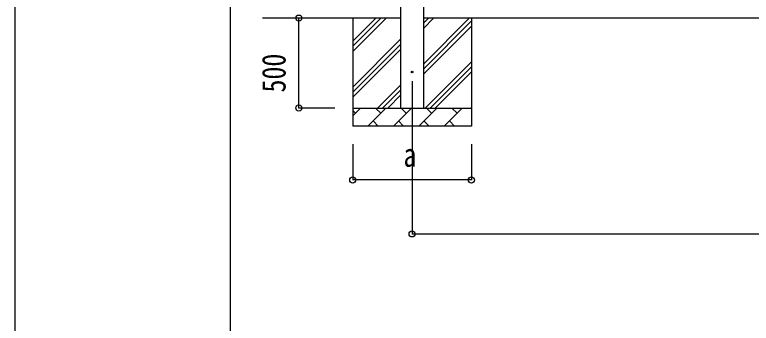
# Model space of a CAD drawing. Units: millimetres, scale not verified. Extents: x -16820 to 16820, y -11880 to 11880.
# Drawn here: x -16820 to -12724, y -6767 to -5051 of the extents above; entities that cross this region are included whole.
import ezdxf
from ezdxf.enums import TextEntityAlignment as Align

# ---------------------------------------------------------------- set-up
doc = ezdxf.new("R2010")
doc.units = ezdxf.units.MM
doc.header["$LTSCALE"] = 50
for name, color, linetype in [('0-3_YKK_12', 2, 'Continuous'), ('0-4_YKK_13', 4, 'Continuous'), ('0-5_YKK_A1', 4, 'Continuous'), ('0-6_YKK_D', 6, 'Continuous'), ('0-7_YKK_ZWAK', 7, 'Continuous')]:
    doc.layers.add(name, color=color, linetype=linetype)
doc.styles.add('ＭＳ ゴシック', font='')
doc.styles.get('ＭＳ ゴシック').set_extended_font_data('MS Gothic')

msp = doc.modelspace()

# ---------------------------------------------------------------- linework, layer by layer
at = {"layer": '0-3_YKK_12'}
msp.add_line((-14609.92, -5420), (-14609.92, -5920), dxfattribs=at)
at = {"layer": '0-4_YKK_13'}
msp.add_circle((-14609.92, -5370), 4.5, dxfattribs=at)
at = {"layer": '0-5_YKK_A1'}
for p, q in [((-14672.42, -5570), (-14672.42, -2770)), ((-14547.42, -2770), (-14547.42, -5570)), ((-14672.42, -5070), (-15442.42, -5070)), ((-14939.92, -5070), (-14939.92, -5670)), ((-14939.92, -5255.05), (-14754.87, -5070)), ((-14939.92, -5226.77), (-14783.15, -5070)), ((-14939.92, -5198.48), (-14811.44, -5070)), ((-9399.42, -5070), (-14547.42, -5070)), ((-14547.42, -5325.1), (-14292.32, -5070)), ((-14547.42, -5127.11), (-14490.31, -5070)), ((-14547.42, -5098.82), (-14518.6, -5070)), ((-14279.92, -5070), (-14279.92, -5670)), ((-14547.42, -5353.38), (-14279.92, -5085.88)), ((-14547.42, -5381.67), (-14279.92, -5114.17)), ((-14939.92, -5453.04), (-14672.42, -5185.54)), ((-14939.92, -5481.32), (-14672.42, -5213.82)), ((-14939.92, -5509.61), (-14672.42, -5242.11)), ((-14537.76, -5570), (-14279.92, -5312.16)), ((-14509.48, -5570), (-14279.92, -5340.44)), ((-14481.19, -5570), (-14279.92, -5368.73)), ((-14802.32, -5570), (-14672.42, -5440.1)), ((-14774.04, -5570), (-14672.42, -5468.38)), ((-14745.75, -5570), (-14672.42, -5496.67)), ((-14939.92, -5570), (-14279.92, -5570)), ((-14939.92, -5612.89), (-14897.03, -5570)), ((-14855.61, -5670), (-14755.61, -5570)), ((-14784.16, -5598.55), (-14812.71, -5570)), ((-14714.18, -5670), (-14614.18, -5570)), ((-14642.74, -5598.55), (-14671.29, -5570)), ((-14572.76, -5670), (-14472.76, -5570)), ((-14501.32, -5598.55), (-14529.87, -5570)), ((-14431.34, -5670), (-14331.34, -5570)), ((-14359.9, -5598.55), (-14388.45, -5570)), ((-14283.21, -5570), (-14279.92, -5566.72)), ((-14925.58, -5598.55), (-14939.92, -5584.21)), ((-14827.05, -5641.45), (-14798.5, -5670)), ((-14685.63, -5641.45), (-14657.08, -5670)), ((-14544.21, -5641.45), (-14515.66, -5670)), ((-14402.79, -5641.45), (-14374.24, -5670)), ((-14279.92, -5670), (-14939.92, -5670))]:
    msp.add_line(p, q, dxfattribs=at)
at = {"layer": '0-6_YKK_D'}
for p, q in [((-15239.92, -5570), (-15239.92, -5070)), ((-15039.92, -5570), (-15240.92, -5570)), ((-14939.92, -5770), (-14939.92, -5971)), ((-14609.92, -5770), (-14609.92, -6271)), ((-14279.92, -5770), (-14279.92, -5971)), ((-14279.92, -5970), (-14939.92, -5970)), ((-14609.92, -6270), (-9336.92, -6270))]:
    msp.add_line(p, q, dxfattribs=at)
for centre in [(-15239.92, -5070), (-15239.92, -5570), (-14939.92, -5970), (-14279.92, -5970), (-14609.92, -6270)]:
    msp.add_circle(centre, 17, dxfattribs=at)
at = {"layer": '0-7_YKK_ZWAK'}
msp.add_line((-15619.92, -10100), (-15619.92, 11100), dxfattribs=at)
msp.add_lwpolyline([(-16820, -11880), (16820, -11880), (16820, 11880), (-16820, 11880)], close=True, dxfattribs=at)

# ---------------------------------------------------------------- texts
at = {"layer": '0-6_YKK_D', "style": 'ＭＳ ゴシック', "width": 0.8}
msp.add_text('500', height=132, rotation=90, dxfattribs=at).set_placement((-15273.92, -5483.2), align=Align.BOTTOM_LEFT)
msp.add_text('a', height=132, dxfattribs=at).set_placement((-14657.92, -5936), align=Align.BOTTOM_LEFT)

doc.saveas('drawing.dxf')
